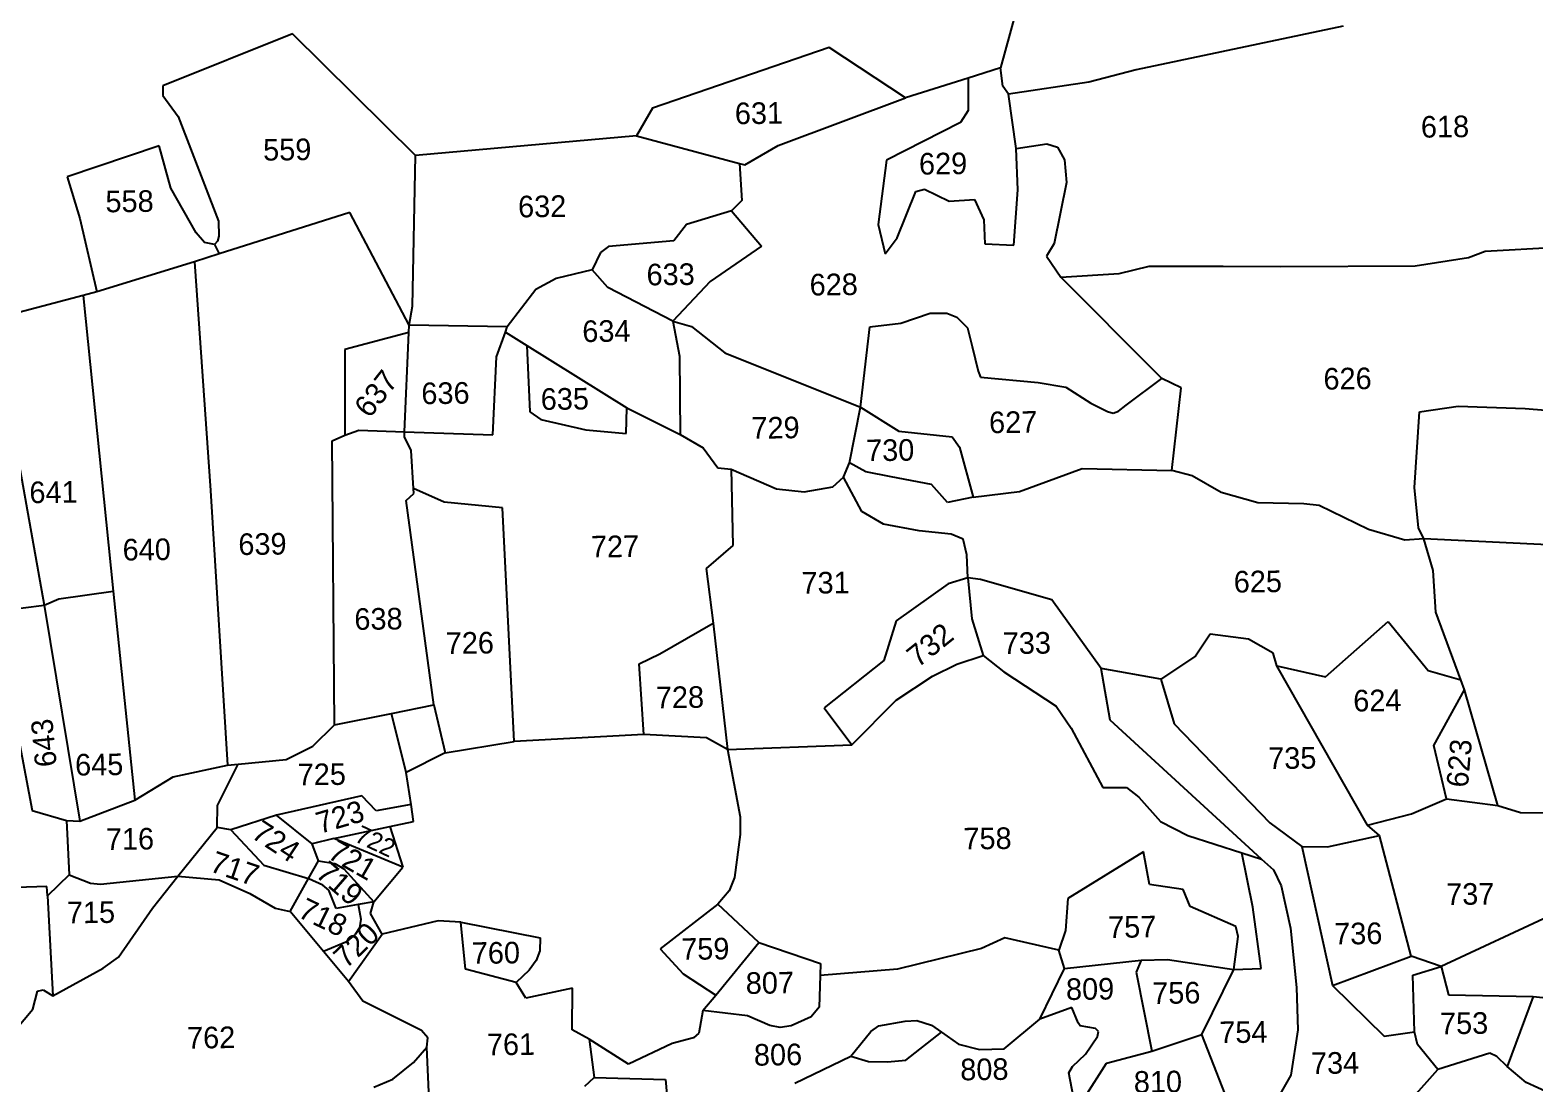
# Model space of a CAD drawing. Header units: metres. Extents: x 258455 to 262651, y 2177301 to 2183135.
# Drawn here: x 261042 to 261683, y 2179742 to 2180191 of the extents above; entities that cross this region are included whole.
import ezdxf

# ---------------------------------------------------------------- set-up
doc = ezdxf.new("R2010")
doc.units = ezdxf.units.M
for name, color, linetype in [('OFF', 1, 'Continuous'), ('POLY_PARCEL', 6, 'Continuous'), ('TEXT_PARCEL', 7, 'Continuous')]:
    doc.layers.add(name, color=color, linetype=linetype)
doc.styles.add('TEXT_MAP', font='', dxfattribs={"height": 1.8})
doc.styles.get('TEXT_MAP').set_extended_font_data('Kruti Dev 050')

msp = doc.modelspace()

# ---------------------------------------------------------------- linework, layer by layer
at = {"layer": 'OFF'}
msp.add_line((261120.82, 2180099.68), (261122.89, 2180095.64), dxfattribs=at)
at = {"layer": 'POLY_PARCEL'}
for p, q in [((261473.99, 2180241.02), (261455.87, 2180174.89)), ((261601.96, 2180192.7), (261513.65, 2180174.04)), ((261154.09, 2180189.37), (261098.76, 2180167.2)), ((261206.55, 2180137.62), (261154.09, 2180189.37)), ((261382.9, 2180183.62), (261307.54, 2180157.7)), ((261415.33, 2180162.2), (261382.9, 2180183.62)), ((261455.87, 2180174.89), (261442.15, 2180170.6)), ((261456.84, 2180167.19), (261455.87, 2180174.89)), ((261513.65, 2180174.04), (261493.59, 2180168.78)), ((261098.76, 2180167.2), (261098.8, 2180163.21)), ((261442.15, 2180170.6), (261415.33, 2180162.2)), ((261442.15, 2180170.6), (261442.07, 2180156.78)), ((261459.21, 2180163.74), (261456.84, 2180167.19)), ((261493.59, 2180168.78), (261459.21, 2180163.74)), ((261098.8, 2180163.21), (261105.29, 2180154.25)), ((261361.12, 2180141.89), (261415.33, 2180162.2)), ((261462.48, 2180140.5), (261459.21, 2180163.74)), ((261105.29, 2180154.25), (261122.56, 2180109.54)), ((261307.54, 2180157.7), (261300.76, 2180145.92)), ((261442.07, 2180156.78), (261438.75, 2180151.63)), ((261438.75, 2180151.63), (261407.21, 2180135.61)), ((261097.19, 2180141.67), (261058.1, 2180128.41)), ((261102.19, 2180123.65), (261097.19, 2180141.67)), ((261300.76, 2180145.92), (261206.55, 2180137.62)), ((261300.76, 2180145.92), (261344.66, 2180134.15)), ((261346.86, 2180133.56), (261361.12, 2180141.89)), ((261462.48, 2180140.5), (261475.67, 2180142.6)), ((261463.27, 2180122.92), (261462.48, 2180140.5)), ((261475.67, 2180142.6), (261480.14, 2180141.11)), ((261480.14, 2180141.11), (261483.1, 2180135.73)), ((261205.27, 2180073.37), (261206.55, 2180137.62)), ((261344.66, 2180134.15), (261346.86, 2180133.56)), ((261344.66, 2180134.15), (261345.61, 2180118.39)), ((261407.21, 2180135.61), (261403.66, 2180108.11)), ((261483.1, 2180135.73), (261483.99, 2180126.07)), ((261058.1, 2180128.41), (261063.36, 2180110.67)), ((261113.05, 2180104.64), (261102.19, 2180123.65)), ((261411.85, 2180102.41), (261419.74, 2180122.22)), ((261419.74, 2180122.22), (261423.41, 2180123.23)), ((261423.41, 2180123.23), (261433.92, 2180118.13)), ((261461.61, 2180099.31), (261463.27, 2180122.92)), ((261483.99, 2180126.07), (261478.68, 2180100.11)), ((261345.61, 2180118.39), (261341.23, 2180113.91)), ((261433.92, 2180118.13), (261444.74, 2180118.84)), ((261444.74, 2180118.84), (261448.71, 2180110.18)), ((261063.36, 2180110.67), (261070.64, 2180079.39)), ((261122.56, 2180109.54), (261122.64, 2180103.16)), ((261178.46, 2180113.24), (261122.89, 2180095.64)), ((261203.82, 2180065.19), (261178.46, 2180113.24)), ((261341.23, 2180113.91), (261321.98, 2180108.2)), ((261341.23, 2180113.91), (261353.97, 2180098.86)), ((261448.71, 2180110.18), (261449.22, 2180099.94)), ((261116.55, 2180100.43), (261113.05, 2180104.64)), ((261122.64, 2180103.16), (261122.13, 2180101.03)), ((261321.98, 2180108.2), (261316.56, 2180101.23)), ((261403.66, 2180108.11), (261406.7, 2180095.58)), ((261406.7, 2180095.58), (261411.85, 2180102.41)), ((261122.89, 2180095.64), (261112.28, 2180092.28)), ((261120.82, 2180099.68), (261116.55, 2180100.43)), ((261122.13, 2180101.03), (261120.82, 2180099.68)), ((261285.42, 2180096.26), (261281.87, 2180088.87)), ((261288.76, 2180098.78), (261285.42, 2180096.26)), ((261316.56, 2180101.23), (261288.76, 2180098.78)), ((261353.97, 2180098.86), (261332.07, 2180083.84)), ((261449.22, 2180099.94), (261461.61, 2180099.31)), ((261478.68, 2180100.11), (261475.45, 2180094.66)), ((261655.29, 2180094.02), (261662.51, 2180096.72)), ((261662.51, 2180096.72), (261693.06, 2180098.43)), ((261112.28, 2180092.28), (261070.64, 2180079.39)), ((261112.28, 2180092.28), (261119.15, 2179994.81)), ((261475.45, 2180094.66), (261481.55, 2180085.64)), ((261506.49, 2180087.28), (261519.23, 2180090.33)), ((261519.23, 2180090.33), (261550.84, 2180090.43)), ((261550.84, 2180090.43), (261575.43, 2180090.2)), ((261575.43, 2180090.2), (261632.69, 2180090.48)), ((261632.69, 2180090.48), (261655.29, 2180094.02)), ((261266.49, 2180085.15), (261257.86, 2180080.44)), ((261281.87, 2180088.87), (261266.49, 2180085.15)), ((261288.47, 2180081.25), (261281.87, 2180088.87)), ((261332.07, 2180083.84), (261316.25, 2180066.96)), ((261481.55, 2180085.64), (261506.49, 2180087.28)), ((261522.17, 2180044.94), (261481.55, 2180085.64)), ((261064.85, 2180077.87), (261026.43, 2180067.81)), ((261070.64, 2180079.39), (261064.85, 2180077.87)), ((261064.85, 2180077.87), (261077.57, 2179951.85)), ((261257.86, 2180080.44), (261245.63, 2180064.53)), ((261316.25, 2180066.96), (261288.47, 2180081.25)), ((261203.82, 2180065.19), (261205.27, 2180073.37)), ((261413.36, 2180066.03), (261425.89, 2180070.42)), ((261425.89, 2180070.42), (261432.99, 2180070.33)), ((261432.99, 2180070.33), (261437.26, 2180068.61)), ((261026.43, 2180067.81), (261048.17, 2179945.84)), ((261203.68, 2180062.1), (261203.82, 2180065.19)), ((261245.63, 2180064.53), (261203.82, 2180065.19)), ((261244.82, 2180062.3), (261245.63, 2180064.53)), ((261316.25, 2180066.96), (261319.05, 2180051.99)), ((261316.25, 2180066.96), (261324.11, 2180064.71)), ((261324.11, 2180064.71), (261338.42, 2180053.4)), ((261396.18, 2180030.32), (261400.1, 2180064.46)), ((261400.1, 2180064.46), (261413.36, 2180066.03)), ((261437.26, 2180068.61), (261441.75, 2180064.05)), ((261441.75, 2180064.05), (261443.79, 2180056.11)), ((261203.68, 2180062.1), (261176.41, 2180054.85)), ((261201.85, 2180019.8), (261203.68, 2180062.1)), ((261241.02, 2180051.81), (261244.82, 2180062.3)), ((261244.82, 2180062.3), (261253.93, 2180056.63)), ((261176.41, 2180054.85), (261176.44, 2180018.37)), ((261239.46, 2180018.49), (261241.02, 2180051.81)), ((261253.93, 2180056.63), (261255.29, 2180028.26)), ((261253.93, 2180056.63), (261296.63, 2180030.07)), ((261319.05, 2180051.99), (261319.38, 2180018.62)), ((261338.42, 2180053.4), (261396.18, 2180030.32)), ((261443.79, 2180056.11), (261446.39, 2180045.68)), ((261446.39, 2180045.68), (261447.38, 2180043.01)), ((261524.68, 2180042.49), (261522.17, 2180044.94)), ((261447.38, 2180043.01), (261471.87, 2180040.81)), ((261471.87, 2180040.81), (261483.77, 2180038.82)), ((261483.77, 2180038.82), (261494.31, 2180032.04)), ((261509.39, 2180031.15), (261524.68, 2180042.49)), ((261532.92, 2180038.47), (261524.68, 2180042.49)), ((261528.87, 2180003.23), (261532.92, 2180038.47)), ((261494.31, 2180032.04), (261501.44, 2180028.4)), ((261255.29, 2180028.26), (261259.97, 2180025)), ((261259.97, 2180025), (261279.05, 2180020.58)), ((261296.32, 2180019.01), (261296.63, 2180030.07)), ((261296.63, 2180030.07), (261319.38, 2180018.62)), ((261391.49, 2180006.52), (261396.18, 2180030.32)), ((261396.18, 2180030.32), (261412.47, 2180020.04)), ((261501.44, 2180028.4), (261503.93, 2180027.72)), ((261503.93, 2180027.72), (261506.23, 2180028.63)), ((261506.23, 2180028.63), (261509.39, 2180031.15)), ((261632.32, 2179996), (261634.51, 2180028.26)), ((261634.51, 2180028.26), (261650.98, 2180030.65)), ((261650.98, 2180030.65), (261679.48, 2180029.75)), ((261679.48, 2180029.75), (261696.91, 2180028.31)), ((261176.44, 2180018.37), (261182.35, 2180020.48)), ((261182.35, 2180020.48), (261201.85, 2180019.8)), ((261201.75, 2180017.68), (261201.85, 2180019.8)), ((261201.85, 2180019.8), (261239.46, 2180018.49)), ((261279.05, 2180020.58), (261296.32, 2180019.01)), ((261319.38, 2180018.62), (261329.19, 2180012.89)), ((261412.47, 2180020.04), (261435.28, 2180017.62)), ((261170.93, 2180015.98), (261176.44, 2180018.37)), ((261172, 2179894.83), (261170.93, 2180015.98)), ((261204.6, 2180011.83), (261201.75, 2180017.68)), ((261329.19, 2180012.89), (261335.32, 2180004.46)), ((261435.28, 2180017.62), (261438.41, 2180013.26)), ((261438.41, 2180013.26), (261444.22, 2179991.99)), ((261205.7, 2179995.68), (261204.6, 2180011.83)), ((261388.9, 2180000.47), (261391.49, 2180006.52)), ((261398.52, 2180002.75), (261391.49, 2180006.52)), ((261335.32, 2180004.46), (261341.05, 2180003.79)), ((261341.05, 2180003.79), (261341.72, 2179971.35)), ((261341.05, 2180003.79), (261360.42, 2179995.53)), ((261384.34, 2179996.34), (261388.9, 2180000.47)), ((261396.75, 2179985.88), (261388.9, 2180000.47)), ((261409.31, 2180000.55), (261398.52, 2180002.75)), ((261426.4, 2179997.34), (261409.31, 2180000.55)), ((261463.93, 2179994.37), (261490.73, 2180004.18)), ((261490.73, 2180004.18), (261528.87, 2180003.23)), ((261537.51, 2180000.95), (261528.87, 2180003.23)), ((261549.87, 2179993.95), (261537.51, 2180000.95)), ((261119.15, 2179994.81), (261126.43, 2179877.67)), ((261202.59, 2179990.5), (261205.85, 2179993.48)), ((261218.75, 2179989.76), (261205.7, 2179995.68)), ((261205.85, 2179993.48), (261205.7, 2179995.68)), ((261360.42, 2179995.53), (261372.13, 2179994.25)), ((261372.13, 2179994.25), (261384.34, 2179996.34)), ((261433.3, 2179989.71), (261426.4, 2179997.34)), ((261444.22, 2179991.99), (261463.93, 2179994.37)), ((261565.5, 2179989.55), (261549.87, 2179993.95)), ((261633.98, 2179978.81), (261632.32, 2179996)), ((261214.35, 2179903.33), (261202.59, 2179990.5)), ((261243.53, 2179987.38), (261218.75, 2179989.76)), ((261248.5, 2179887.7), (261243.53, 2179987.38)), ((261444.22, 2179991.99), (261433.3, 2179989.71)), ((261585.11, 2179989.05), (261565.5, 2179989.55)), ((261591.77, 2179988.3), (261585.11, 2179989.05)), ((261612.79, 2179978.1), (261591.77, 2179988.3)), ((261405.96, 2179980.43), (261396.75, 2179985.88)), ((261421.24, 2179977.56), (261405.96, 2179980.43)), ((261434.9, 2179976.1), (261421.24, 2179977.56)), ((261439.94, 2179974.01), (261434.9, 2179976.1)), ((261441.46, 2179967.39), (261439.94, 2179974.01)), ((261628.23, 2179973.52), (261612.79, 2179978.1)), ((261636.29, 2179974.16), (261628.23, 2179973.52)), ((261636.29, 2179974.16), (261633.98, 2179978.81)), ((261789.38, 2179966.8), (261636.29, 2179974.16)), ((261640.3, 2179960.66), (261636.29, 2179974.16)), ((261341.72, 2179971.35), (261330.46, 2179961.53)), ((261441.9, 2179957.52), (261441.46, 2179967.39)), ((261330.46, 2179961.53), (261333.41, 2179938.23)), ((261433.59, 2179955.04), (261411.37, 2179939.26)), ((261441.9, 2179957.52), (261433.59, 2179955.04)), ((261441.9, 2179957.52), (261443.58, 2179940.07)), ((261447.3, 2179956.87), (261441.9, 2179957.52)), ((261477.74, 2179948.21), (261447.3, 2179956.87)), ((261641.42, 2179942.9), (261640.3, 2179960.66)), ((261048.17, 2179945.84), (261054.53, 2179948.57)), ((261054.53, 2179948.57), (261077.57, 2179951.85)), ((261077.57, 2179951.85), (261086.94, 2179862.74)), ((261498.78, 2179918.86), (261477.74, 2179948.21)), ((261030.27, 2179943.65), (261048.17, 2179945.84)), ((261048.17, 2179945.84), (261063.41, 2179853.79)), ((261652.13, 2179914.07), (261641.42, 2179942.9)), ((261310.68, 2179925.11), (261333.41, 2179938.23)), ((261333.41, 2179938.23), (261339.55, 2179884.33)), ((261411.37, 2179939.26), (261406.15, 2179922.23)), ((261443.58, 2179940.07), (261448.42, 2179924.36)), ((261594.4, 2179915.37), (261621.07, 2179938.94)), ((261621.07, 2179938.94), (261638.17, 2179918.08)), ((261545.19, 2179933.47), (261538.98, 2179924.21)), ((261561.61, 2179931.37), (261545.19, 2179933.47)), ((261572.03, 2179925.45), (261561.61, 2179931.37)), ((261301.8, 2179920.93), (261310.68, 2179925.11)), ((261437.24, 2179920.79), (261448.42, 2179924.36)), ((261448.42, 2179924.36), (261457.3, 2179917.46)), ((261538.98, 2179924.21), (261524.14, 2179914.27)), ((261573.63, 2179920.08), (261572.03, 2179925.45)), ((261303.9, 2179890.72), (261301.8, 2179920.93)), ((261406.15, 2179922.23), (261380.74, 2179902.08)), ((261426.82, 2179915.61), (261437.24, 2179920.79)), ((261457.3, 2179917.46), (261479.53, 2179902.84)), ((261502.56, 2179896.85), (261498.78, 2179918.86)), ((261524.14, 2179914.27), (261498.78, 2179918.86)), ((261573.63, 2179920.08), (261594.4, 2179915.37)), ((261612.27, 2179852.07), (261573.63, 2179920.08)), ((261638.17, 2179918.08), (261652.13, 2179914.07)), ((261032.76, 2179913.31), (261043.1, 2179858.35)), ((261411.4, 2179905.32), (261426.82, 2179915.61)), ((261524.14, 2179914.27), (261529.88, 2179895.34)), ((261640.61, 2179886.01), (261653.72, 2179909.79)), ((261653.72, 2179909.79), (261652.13, 2179914.07)), ((261667.9, 2179860.47), (261653.72, 2179909.79)), ((261196.3, 2179899.71), (261214.35, 2179903.33)), ((261214.35, 2179903.33), (261219.15, 2179882.89)), ((261392.48, 2179886.33), (261411.4, 2179905.32)), ((261172, 2179894.83), (261196.3, 2179899.71)), ((261202.53, 2179874.51), (261196.3, 2179899.71)), ((261380.74, 2179902.08), (261392.48, 2179886.33)), ((261479.53, 2179902.84), (261485.92, 2179893.41)), ((261567.19, 2179837.6), (261502.56, 2179896.85)), ((261162.74, 2179885.72), (261172, 2179894.83)), ((261303.9, 2179890.72), (261248.5, 2179887.7)), ((261330.49, 2179889.28), (261303.9, 2179890.72)), ((261485.92, 2179893.41), (261499.55, 2179868.19)), ((261529.88, 2179895.34), (261570.69, 2179853.14)), ((261151.37, 2179880.04), (261162.74, 2179885.72)), ((261219.15, 2179882.89), (261248.5, 2179887.7)), ((261339.55, 2179884.33), (261330.49, 2179889.28)), ((261339.55, 2179884.33), (261392.48, 2179886.33)), ((261339.55, 2179884.33), (261344.88, 2179855.63)), ((261646.01, 2179863.37), (261640.61, 2179886.01)), ((261103.27, 2179872.76), (261126.43, 2179877.67)), ((261122.13, 2179860.49), (261130.96, 2179878.1)), ((261126.43, 2179877.67), (261130.96, 2179878.1)), ((261130.96, 2179878.1), (261151.37, 2179880.04)), ((261219.15, 2179882.89), (261202.53, 2179874.51)), ((261086.94, 2179862.74), (261103.27, 2179872.76)), ((261204.6, 2179860.91), (261202.53, 2179874.51)), ((261499.55, 2179868.19), (261509.6, 2179868.13)), ((261509.6, 2179868.13), (261514.85, 2179864.06)), ((261043.1, 2179858.35), (261057.73, 2179854.08)), ((261063.41, 2179853.79), (261086.94, 2179862.74)), ((261121.92, 2179851.16), (261122.13, 2179860.49)), ((261183.58, 2179864.54), (261147.25, 2179856.42)), ((261189.69, 2179858.22), (261183.58, 2179864.54)), ((261204.6, 2179860.91), (261189.69, 2179858.22)), ((261205.72, 2179853.62), (261204.6, 2179860.91)), ((261514.85, 2179864.06), (261524.12, 2179853.59)), ((261631.05, 2179856.97), (261646.01, 2179863.37)), ((261646.01, 2179863.37), (261667.9, 2179860.47)), ((261667.9, 2179860.47), (261677.5, 2179857.46)), ((261057.73, 2179854.08), (261058.89, 2179830.92)), ((261057.73, 2179854.08), (261063.41, 2179853.79)), ((261147.25, 2179856.42), (261127.79, 2179850.17)), ((261162.51, 2179844.07), (261147.25, 2179856.42)), ((261195.6, 2179851.5), (261205.72, 2179853.62)), ((261344.88, 2179855.63), (261344.96, 2179848.07)), ((261524.12, 2179853.59), (261535.67, 2179847.63)), ((261570.69, 2179853.14), (261584.37, 2179843.05)), ((261612.27, 2179852.07), (261631.05, 2179856.97)), ((261617.37, 2179847.71), (261612.27, 2179852.07)), ((261677.5, 2179857.46), (261687.4, 2179857.39)), ((261105.26, 2179830.37), (261121.92, 2179851.16)), ((261127.79, 2179850.17), (261121.92, 2179851.16)), ((261127.79, 2179850.17), (261141.81, 2179835.07)), ((261171.71, 2179846.48), (261162.51, 2179844.07)), ((261171.71, 2179846.48), (261195.6, 2179851.5)), ((261201.15, 2179834.23), (261171.71, 2179846.48)), ((261195.6, 2179851.5), (261201.15, 2179834.23)), ((261344.96, 2179848.07), (261342.46, 2179829.82)), ((261535.67, 2179847.63), (261558.72, 2179840.37)), ((261595.25, 2179842.88), (261617.37, 2179847.71)), ((261630.87, 2179796.25), (261617.37, 2179847.71)), ((261165.23, 2179836.94), (261162.51, 2179844.07)), ((261516.76, 2179840.74), (261484.55, 2179820.77)), ((261519.35, 2179826.76), (261516.76, 2179840.74)), ((261563.42, 2179817.11), (261558.72, 2179840.37)), ((261558.72, 2179840.37), (261567.19, 2179837.6)), ((261584.37, 2179843.05), (261595.25, 2179842.88)), ((261584.37, 2179843.05), (261597.4, 2179783.75)), ((261141.81, 2179835.07), (261160.92, 2179829.3)), ((261160.92, 2179829.3), (261165.23, 2179836.94)), ((261165.23, 2179836.94), (261172.16, 2179835.78)), ((261172.16, 2179835.78), (261175.92, 2179833.52)), ((261175.92, 2179833.52), (261188.68, 2179819.47)), ((261188.68, 2179819.47), (261201.15, 2179834.23)), ((261567.19, 2179837.6), (261572.26, 2179833)), ((261572.26, 2179833), (261575.53, 2179826.19)), ((261058.89, 2179830.92), (261049.58, 2179821.94)), ((261058.89, 2179830.92), (261068.01, 2179827.4)), ((261068.01, 2179827.4), (261072.28, 2179826.92)), ((261072.28, 2179826.92), (261105.19, 2179830.38)), ((261094.38, 2179816.78), (261105.26, 2179830.37)), ((261105.19, 2179830.38), (261105.26, 2179830.37)), ((261105.26, 2179830.37), (261122.85, 2179828.75)), ((261122.85, 2179828.75), (261135.92, 2179822.94)), ((261153.05, 2179815.34), (261160.92, 2179829.3)), ((261160.92, 2179829.3), (261161.05, 2179829.26)), ((261166.94, 2179826.49), (261161.05, 2179829.26)), ((261169.63, 2179824.4), (261166.94, 2179826.49)), ((261342.46, 2179829.82), (261340.2, 2179824.17)), ((261533.67, 2179824.73), (261519.35, 2179826.76)), ((261049.31, 2179825.89), (261010.25, 2179824.66)), ((261049.58, 2179821.94), (261049.31, 2179825.89)), ((261049.58, 2179821.94), (261051.85, 2179779.39)), ((261135.92, 2179822.94), (261146.64, 2179816.68)), ((261172.74, 2179816.63), (261169.63, 2179824.4)), ((261340.2, 2179824.17), (261335.41, 2179818.49)), ((261484.55, 2179820.77), (261483.61, 2179807.21)), ((261536.69, 2179817.44), (261533.67, 2179824.73)), ((261575.53, 2179826.19), (261579.47, 2179808.13)), ((261079.89, 2179795.86), (261094.38, 2179816.78)), ((261146.64, 2179816.68), (261153.05, 2179815.34)), ((261167.32, 2179798.18), (261153.05, 2179815.34)), ((261182.06, 2179818.29), (261172.74, 2179816.63)), ((261188.68, 2179819.47), (261182.06, 2179818.29)), ((261182.06, 2179818.29), (261183.18, 2179812.02)), ((261187.35, 2179814.45), (261188.68, 2179819.47)), ((261192.3, 2179805.65), (261187.35, 2179814.45)), ((261335.41, 2179818.49), (261310.78, 2179799.31)), ((261352.84, 2179802.12), (261335.41, 2179818.49)), ((261556.22, 2179808.87), (261536.69, 2179817.44)), ((261567, 2179791.05), (261563.42, 2179817.11)), ((261691.37, 2179814.01), (261643.64, 2179791.78)), ((261182.63, 2179808.34), (261180.76, 2179805.53)), ((261183.18, 2179812.02), (261182.63, 2179808.34)), ((261216.1, 2179811.35), (261192.3, 2179805.65)), ((261225.8, 2179810.69), (261216.1, 2179811.35)), ((261225.8, 2179810.69), (261259.63, 2179804.1)), ((261227.78, 2179790.74), (261225.8, 2179810.69)), ((261483.61, 2179807.21), (261480.74, 2179798.84)), ((261557.18, 2179804.67), (261556.22, 2179808.87)), ((261579.47, 2179808.13), (261582.07, 2179782.88)), ((261176.83, 2179802.26), (261167.32, 2179798.18)), ((261180.76, 2179805.53), (261176.83, 2179802.26)), ((261177.92, 2179785.43), (261192.3, 2179805.65)), ((261259.63, 2179804.1), (261259.5, 2179798.48)), ((261334.48, 2179779.62), (261352.84, 2179802.12)), ((261352.84, 2179802.12), (261379.14, 2179793.12)), ((261457.77, 2179804.07), (261447.74, 2179799.56)), ((261480.74, 2179798.84), (261457.77, 2179804.07)), ((261555.33, 2179790.55), (261557.18, 2179804.67)), ((261073.37, 2179791.17), (261079.89, 2179795.86)), ((261177.92, 2179785.43), (261167.32, 2179798.18)), ((261258, 2179794.39), (261254.94, 2179790.28)), ((261259.5, 2179798.48), (261258, 2179794.39)), ((261310.78, 2179799.31), (261320.6, 2179788.76)), ((261447.74, 2179799.56), (261411.92, 2179790.72)), ((261483.21, 2179791), (261480.74, 2179798.84)), ((261483.21, 2179791), (261515.83, 2179794.58)), ((261515.83, 2179794.58), (261513.69, 2179789.42)), ((261515.83, 2179794.58), (261527, 2179794.8)), ((261527, 2179794.8), (261555.33, 2179790.55)), ((261597.4, 2179783.75), (261630.87, 2179796.25)), ((261630.87, 2179796.25), (261630.87, 2179796.25)), ((261643.64, 2179791.78), (261630.87, 2179796.25)), ((261051.85, 2179779.39), (261073.37, 2179791.17)), ((261249.38, 2179784.99), (261227.78, 2179790.74)), ((261254.94, 2179790.28), (261249.38, 2179784.99)), ((261320.6, 2179788.76), (261334.48, 2179779.62)), ((261378.98, 2179787.98), (261378.58, 2179774.51)), ((261379.14, 2179793.12), (261378.98, 2179787.98)), ((261411.92, 2179790.72), (261378.98, 2179787.98)), ((261472.65, 2179769.45), (261483.21, 2179791)), ((261513.69, 2179789.42), (261520.31, 2179755.71)), ((261541.71, 2179762.84), (261555.33, 2179790.55)), ((261555.33, 2179790.55), (261567, 2179791.05)), ((261631.61, 2179788.19), (261643.64, 2179791.78)), ((261632.27, 2179764.01), (261631.61, 2179788.19)), ((261643.64, 2179791.78), (261646.8, 2179779.75)), ((261043.35, 2179773.73), (261045.39, 2179781.38)), ((261045.39, 2179781.38), (261047.87, 2179781.94)), ((261047.87, 2179781.94), (261051.85, 2179779.39)), ((261184.06, 2179777.06), (261177.92, 2179785.43)), ((261253.57, 2179778.34), (261249.38, 2179784.99)), ((261273.5, 2179782.64), (261253.57, 2179778.34)), ((261273.32, 2179764.81), (261273.5, 2179782.64)), ((261582.07, 2179782.88), (261582.57, 2179764.78)), ((261597.4, 2179783.75), (261619.46, 2179762.21)), ((261209.05, 2179764.58), (261184.06, 2179777.06)), ((261328.93, 2179773.16), (261334.48, 2179779.62)), ((261646.8, 2179779.75), (261682.92, 2179779.07)), ((261682.92, 2179779.07), (261671.9, 2179749.18)), ((261682.92, 2179779.07), (261722.97, 2179774.74)), ((261028.46, 2179755.99), (261043.35, 2179773.73)), ((261328.93, 2179773.16), (261327.3, 2179763.45)), ((261347.97, 2179770.86), (261328.93, 2179773.16)), ((261357.52, 2179766.7), (261347.97, 2179770.86)), ((261375.13, 2179770.4), (261366.64, 2179766.62)), ((261378.58, 2179774.51), (261375.13, 2179770.4)), ((261415.19, 2179768.52), (261420.14, 2179768.76)), ((261420.14, 2179768.76), (261426.39, 2179766.81)), ((261457.48, 2179756.74), (261472.65, 2179769.45)), ((261486.32, 2179774.34), (261472.65, 2179769.45)), ((261488.96, 2179767.77), (261486.32, 2179774.34)), ((261211.75, 2179761.41), (261209.05, 2179764.58)), ((261280.53, 2179760.82), (261273.32, 2179764.81)), ((261327.3, 2179763.45), (261324.99, 2179761.48)), ((261361.99, 2179765.79), (261357.52, 2179766.7)), ((261366.64, 2179766.62), (261361.99, 2179765.79)), ((261392.09, 2179753.6), (261400.58, 2179764.13)), ((261400.58, 2179764.13), (261404.03, 2179766.55)), ((261404.03, 2179766.55), (261415.19, 2179768.52)), ((261415.56, 2179751.96), (261430.72, 2179763.8)), ((261426.39, 2179766.81), (261430.72, 2179763.8)), ((261430.72, 2179763.8), (261438.03, 2179758.71)), ((261489.89, 2179766.5), (261488.96, 2179767.77)), ((261496.32, 2179765.47), (261489.89, 2179766.5)), ((261497.62, 2179764.21), (261496.32, 2179765.47)), ((261497.28, 2179762), (261497.62, 2179764.21)), ((261520.31, 2179755.71), (261541.71, 2179762.84)), ((261555.69, 2179727.3), (261541.71, 2179762.84)), ((261582.57, 2179764.78), (261579.63, 2179745.49)), ((261619.46, 2179762.21), (261632.27, 2179764.01)), ((261633.68, 2179758.62), (261632.27, 2179764.01)), ((261205.66, 2179750.88), (261211.27, 2179757.51)), ((261211.27, 2179757.51), (261211.75, 2179761.41)), ((261212.35, 2179735.22), (261211.27, 2179757.51)), ((261280.53, 2179760.82), (261282.66, 2179744.57)), ((261297.35, 2179750.16), (261280.53, 2179760.82)), ((261315.9, 2179759.05), (261297.35, 2179750.16)), ((261324.99, 2179761.48), (261315.9, 2179759.05)), ((261438.03, 2179758.71), (261446.86, 2179756.43)), ((261446.86, 2179756.43), (261457.48, 2179756.74)), ((261492.05, 2179754.43), (261497.28, 2179762)), ((261642.22, 2179747.92), (261633.68, 2179758.62)), ((261196.87, 2179743.86), (261205.66, 2179750.88)), ((261368.18, 2179742.07), (261392.09, 2179753.6)), ((261392.09, 2179753.6), (261399.62, 2179751.41)), ((261399.62, 2179751.41), (261407.69, 2179751.14)), ((261407.69, 2179751.14), (261415.56, 2179751.96)), ((261486.61, 2179749.24), (261492.05, 2179754.43)), ((261491.86, 2179736.12), (261501.04, 2179750.7)), ((261501.04, 2179750.7), (261520.31, 2179755.71)), ((261664.5, 2179754.96), (261642.22, 2179747.92)), ((261667.45, 2179753.53), (261664.5, 2179754.96)), ((261671.9, 2179749.18), (261667.45, 2179753.53)), ((261188.74, 2179740.39), (261196.87, 2179743.86)), ((261278.63, 2179740.84), (261282.66, 2179744.57)), ((261282.66, 2179744.57), (261313.1, 2179743.66)), ((261313.1, 2179743.66), (261314.92, 2179722.46)), ((261484.99, 2179746.47), (261486.61, 2179749.24)), ((261487.72, 2179732.4), (261484.99, 2179746.47)), ((261579.63, 2179745.49), (261570.32, 2179729.3)), ((261630.78, 2179735.02), (261642.22, 2179747.92)), ((261679.95, 2179742.36), (261671.9, 2179749.18)), ((261689.87, 2179737.79), (261679.95, 2179742.36))]:
    msp.add_line(p, q, dxfattribs=at)

# ---------------------------------------------------------------- texts
at = {"layer": 'TEXT_PARCEL', "style": 'TEXT_MAP'}
for s, height, rotation, p in [('631', 9.211, 0.66461, (261342.69, 2180150.9)), ('618', 9.211, 0.66461, (261635.12, 2180145.17)), ('559', 9.211, 0.66461, (261141.61, 2180135.38)), ('629', 9.211, 0.66461, (261421.17, 2180129.41)), ('558', 9.211, 0.66461, (261074.4, 2180113.34)), ('632', 9.211, 0.66461, (261250.28, 2180111.18)), ('633', 9.211, 0.66461, (261305.05, 2180082.18)), ('628', 9.211, 0.66461, (261374.56, 2180077.88)), ('634', 9.211, 0.66461, (261277.66, 2180058.03)), ('637', 9.211, 51.81265, (261186.93, 2180025.17)), ('626', 9.211, 0.66461, (261593.58, 2180037.75)), ('636', 9.211, 0.66461, (261209.06, 2180031.55)), ('635', 9.211, 0.66461, (261259.94, 2180029.1)), ('729', 9.211, 0.66461, (261349.74, 2180016.81)), ('627', 9.211, 0.66461, (261451.04, 2180019.18)), ('730', 9.211, 0.66461, (261398.62, 2180007.25)), ('641', 9.211, 0.66461, (261041.98, 2179989.35)), ('640', 9.211, 0.66461, (261081.72, 2179964.9)), ('639', 9.211, 0.66461, (261131.05, 2179967.24)), ('727', 9.211, 0.66461, (261281.32, 2179966.2)), ('731', 9.211, 0.66461, (261371.08, 2179950.75)), ('625', 9.211, 0.66461, (261555.34, 2179951.24)), ('638', 9.211, 0.66461, (261180.5, 2179935.33)), ('732', 9.211, 38.61426, (261420.66, 2179918.94)), ('726', 9.211, 0.66461, (261219.44, 2179925.09)), ('733', 9.211, 0.66461, (261456.87, 2179925.02)), ('728', 9.211, 0.66461, (261309.01, 2179901.92)), ('624', 9.211, 0.66461, (261606.28, 2179900.54)), ('643', 9.211, 95.49884, (261053.64, 2179877.33)), ('735', 9.211, 0.66461, (261570.02, 2179876)), ('623', 9.211, 84.9495, (261655.07, 2179867.88)), ('645', 9.211, 0.66461, (261061.46, 2179873.23)), ('725', 9.211, 0.66461, (261156.34, 2179869.06)), ('723', 9.211, 16.24567, (261165.7, 2179848.32)), ('724', 9.211, 326.6663, (261136.01, 2179847.07)), ('722', 7.676, 334.74014, (261180.04, 2179845.41)), ('716', 9.211, 0.66461, (261074.57, 2179841.52)), ('721', 9.211, 330.21886, (261168.51, 2179838.35)), ('758', 9.211, 0.66461, (261440.1, 2179841.73)), ('717', 9.211, 340.97101, (261118.31, 2179832.6)), ('719', 9.211, 319.15534, (261163.44, 2179830.58)), ('737', 9.211, 0.66461, (261645.89, 2179818.06)), ('718', 9.211, 334.11768, (261155.87, 2179813.2)), ('715', 9.211, 0.66461, (261057.95, 2179810.22)), ('757', 9.211, 0.66461, (261501.79, 2179804.03)), ('720', 9.211, 43.8521, (261176.99, 2179790.56)), ('736', 9.211, 0.66461, (261598.14, 2179801.2)), ('760', 9.211, 0.66461, (261230.55, 2179792.96)), ('759', 9.211, 0.66461, (261319.81, 2179794.67)), ('807', 9.211, 0.66461, (261347.33, 2179780.16)), ('809', 9.211, 0.66461, (261483.83, 2179777.56)), ('756', 9.211, 0.66461, (261520.58, 2179775.88)), ('754', 9.211, 0.66461, (261549.17, 2179759.17)), ('753', 9.211, 0.66461, (261643.26, 2179762.95)), ('762', 9.211, 0.66461, (261109.18, 2179756.85)), ('761', 9.211, 0.66461, (261237, 2179753.97)), ('806', 9.211, 0.66461, (261350.81, 2179749.56)), ('808', 9.211, 0.66461, (261438.77, 2179743.31)), ('734', 9.211, 0.66461, (261588.25, 2179746.02)), ('810', 9.211, 0.66461, (261512.74, 2179738.01))]:
    msp.add_text(s, height=height, rotation=rotation, dxfattribs=at).set_placement(p)

doc.saveas('drawing.dxf')
